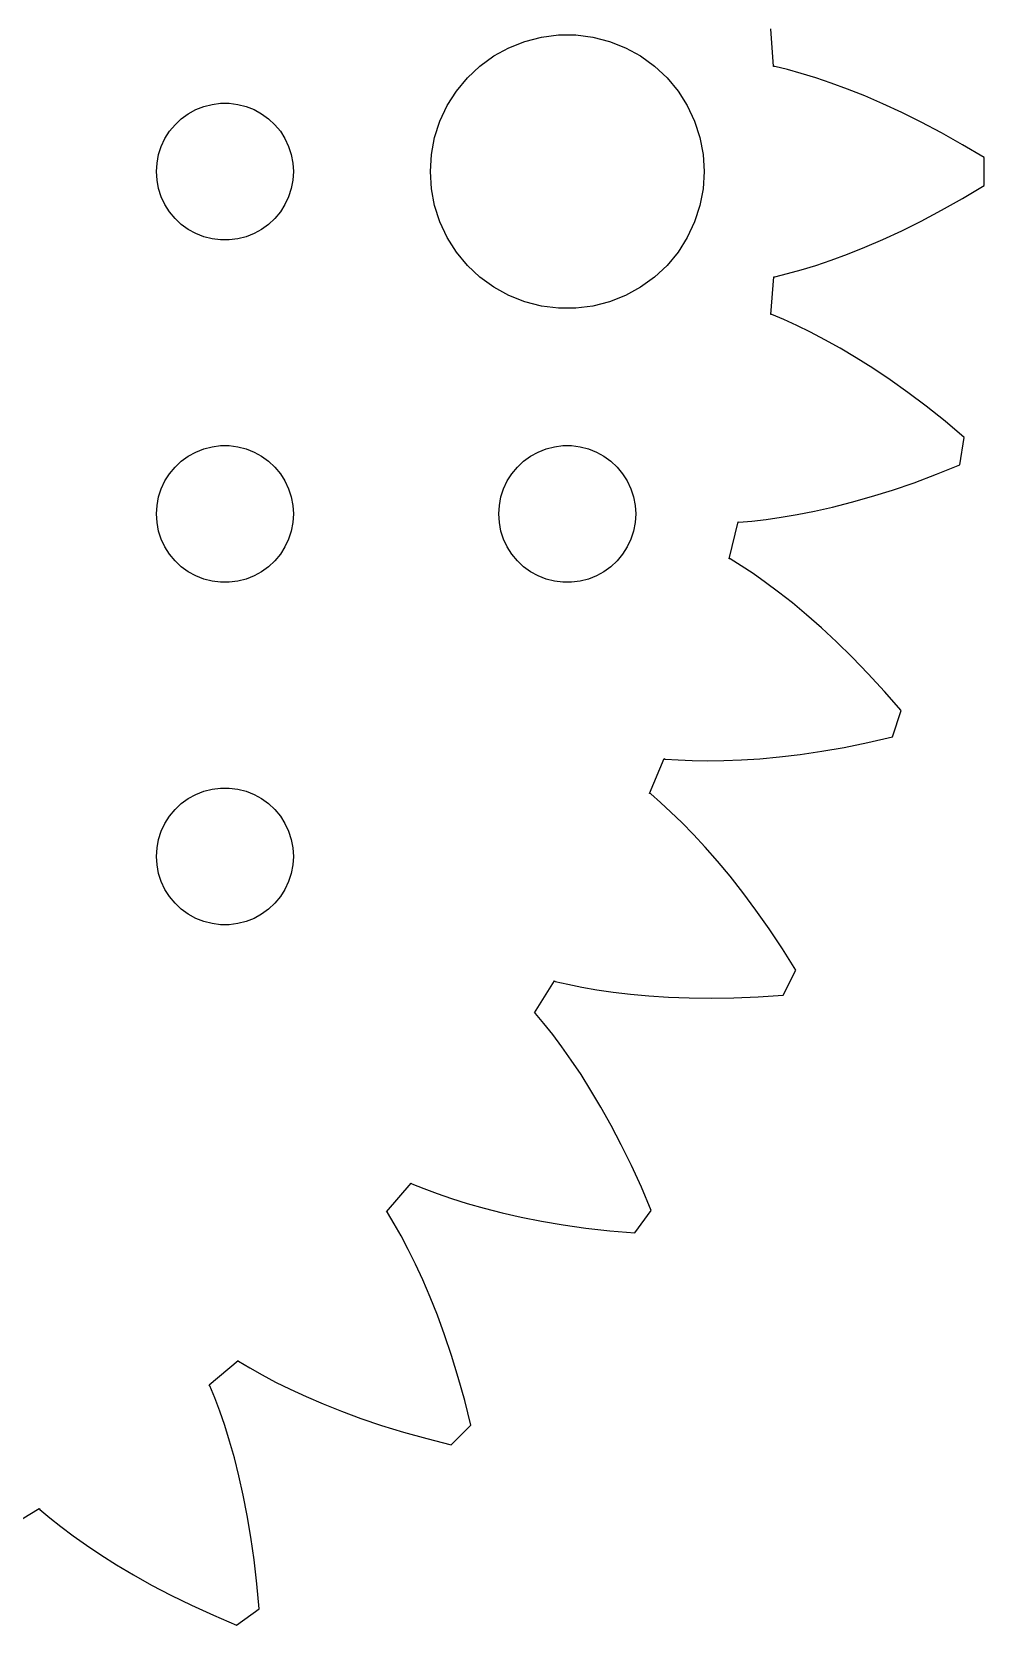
# Model space of a CAD drawing. Header units: metres. Extents: x -39.1 to 39.1, y 70.9 to 149.1.
# Drawn here: x 18.27 to 39.13, y 78.16 to 113.06 of the extents above; entities that cross this region are included whole.
import ezdxf

# ---------------------------------------------------------------- set-up
doc = ezdxf.new("R2010")
doc.units = ezdxf.units.M

msp = doc.modelspace()

# ---------------------------------------------------------------- linework, layer by layer
for p, q in [((34.5221, 112.302), (34.4627, 113.127)), ((28.7227, 112.714), (29.0729, 112.853)), ((29.0729, 112.853), (29.4379, 112.947)), ((29.4379, 112.947), (29.8116, 112.994)), ((29.8116, 112.994), (30.1884, 112.994)), ((30.1884, 112.994), (30.5621, 112.947)), ((30.5621, 112.947), (30.927, 112.853)), ((30.927, 112.853), (31.2773, 112.714)), ((28.0877, 112.312), (28.3925, 112.533)), ((28.3925, 112.533), (28.7227, 112.714)), ((31.2773, 112.714), (31.6075, 112.533)), ((31.6075, 112.533), (31.9123, 112.312)), ((27.5729, 111.763), (27.8131, 112.054)), ((27.8131, 112.054), (28.0877, 112.312)), ((31.9123, 112.312), (32.1869, 112.054)), ((32.1869, 112.054), (32.427, 111.763)), ((34.5483, 112.304), (34.5221, 112.302)), ((34.8255, 112.235), (34.5483, 112.304)), ((35.124, 112.152), (34.8255, 112.235)), ((35.4433, 112.054), (35.124, 112.152)), ((35.7828, 111.939), (35.4433, 112.054)), ((27.3711, 111.445), (27.5729, 111.763)), ((32.427, 111.763), (32.6289, 111.445)), ((36.1417, 111.807), (35.7828, 111.939)), ((36.5193, 111.657), (36.1417, 111.807)), ((21.6963, 111.266), (21.8613, 111.357)), ((21.8613, 111.357), (22.0365, 111.427)), ((22.0365, 111.427), (22.2189, 111.473)), ((22.2189, 111.473), (22.4058, 111.497)), ((22.4058, 111.497), (22.5942, 111.497)), ((22.5942, 111.497), (22.7811, 111.473)), ((22.7811, 111.473), (22.9635, 111.427)), ((22.9635, 111.427), (23.1387, 111.357)), ((23.1387, 111.357), (23.3037, 111.266)), ((27.2107, 111.104), (27.3711, 111.445)), ((32.6289, 111.445), (32.7893, 111.104)), ((36.915, 111.487), (36.5193, 111.657)), ((37.3278, 111.296), (36.915, 111.487)), ((21.2865, 110.882), (21.4065, 111.027)), ((21.4065, 111.027), (21.5439, 111.156)), ((21.5439, 111.156), (21.6963, 111.266)), ((23.3037, 111.266), (23.4561, 111.156)), ((23.4561, 111.156), (23.5934, 111.027)), ((23.5934, 111.027), (23.7135, 110.882)), ((27.0942, 110.746), (27.2107, 111.104)), ((32.7893, 111.104), (32.9057, 110.746)), ((37.757, 111.084), (37.3278, 111.296)), ((38.2017, 110.848), (37.757, 111.084)), ((21.1053, 110.552), (21.1855, 110.723)), ((21.1855, 110.723), (21.2865, 110.882)), ((23.7135, 110.882), (23.8145, 110.723)), ((23.8145, 110.723), (23.8947, 110.552)), ((27.0237, 110.376), (27.0942, 110.746)), ((32.9057, 110.746), (32.9763, 110.376)), ((38.6609, 110.589), (38.2017, 110.848)), ((21.0118, 110.188), (21.0471, 110.373)), ((21.0471, 110.373), (21.1053, 110.552)), ((23.8947, 110.552), (23.9529, 110.373)), ((23.9529, 110.373), (23.9882, 110.188)), ((27, 110), (27.0237, 110.376)), ((32.9763, 110.376), (33, 110)), ((39.1336, 110.305), (38.6609, 110.589)), ((39.1336, 109.695), (39.1336, 110.305)), ((21, 110), (21.0118, 110.188)), ((21.0118, 109.812), (21, 110)), ((23.9882, 110.188), (24, 110)), ((24, 110), (23.9882, 109.812)), ((27.0237, 109.624), (27, 110)), ((33, 110), (32.9763, 109.624)), ((21.0471, 109.627), (21.0118, 109.812)), ((21.1053, 109.448), (21.0471, 109.627)), ((23.9529, 109.627), (23.8947, 109.448)), ((23.9882, 109.812), (23.9529, 109.627)), ((27.0942, 109.254), (27.0237, 109.624)), ((32.9763, 109.624), (32.9057, 109.254)), ((38.6609, 109.411), (39.1336, 109.695)), ((21.1855, 109.277), (21.1053, 109.448)), ((21.2865, 109.118), (21.1855, 109.277)), ((23.8145, 109.277), (23.7135, 109.118)), ((23.8947, 109.448), (23.8145, 109.277)), ((27.2107, 108.896), (27.0942, 109.254)), ((32.9057, 109.254), (32.7893, 108.896)), ((38.2017, 109.152), (38.6609, 109.411)), ((21.4065, 108.973), (21.2865, 109.118)), ((21.5439, 108.844), (21.4065, 108.973)), ((23.5934, 108.973), (23.4561, 108.844)), ((23.7135, 109.118), (23.5934, 108.973)), ((27.3711, 108.555), (27.2107, 108.896)), ((32.7893, 108.896), (32.6289, 108.555)), ((37.3278, 108.704), (37.757, 108.916)), ((37.757, 108.916), (38.2017, 109.152)), ((21.6963, 108.734), (21.5439, 108.844)), ((21.8613, 108.643), (21.6963, 108.734)), ((22.0365, 108.573), (21.8613, 108.643)), ((22.2189, 108.527), (22.0365, 108.573)), ((22.9635, 108.573), (22.7811, 108.527)), ((23.1387, 108.643), (22.9635, 108.573)), ((23.3037, 108.734), (23.1387, 108.643)), ((23.4561, 108.844), (23.3037, 108.734)), ((27.5729, 108.237), (27.3711, 108.555)), ((32.6289, 108.555), (32.427, 108.237)), ((36.915, 108.513), (37.3278, 108.704)), ((22.4058, 108.503), (22.2189, 108.527)), ((22.5942, 108.503), (22.4058, 108.503)), ((22.7811, 108.527), (22.5942, 108.503)), ((27.8131, 107.946), (27.5729, 108.237)), ((32.427, 108.237), (32.1869, 107.946)), ((35.7828, 108.061), (36.1417, 108.193)), ((36.1417, 108.193), (36.5193, 108.343)), ((36.5193, 108.343), (36.915, 108.513)), ((28.0877, 107.688), (27.8131, 107.946)), ((32.1869, 107.946), (31.9123, 107.688)), ((34.8255, 107.765), (35.124, 107.848)), ((35.124, 107.848), (35.4433, 107.946)), ((35.4433, 107.946), (35.7828, 108.061)), ((28.3925, 107.467), (28.0877, 107.688)), ((31.9123, 107.688), (31.6075, 107.467)), ((34.4572, 106.873), (34.5276, 107.698)), ((34.5276, 107.698), (34.5483, 107.696)), ((34.5483, 107.696), (34.8255, 107.765)), ((28.7227, 107.286), (28.3925, 107.467)), ((29.0729, 107.147), (28.7227, 107.286)), ((29.4379, 107.053), (29.0729, 107.147)), ((30.927, 107.147), (30.5621, 107.053)), ((31.2773, 107.286), (30.927, 107.147)), ((31.6075, 107.467), (31.2773, 107.286)), ((29.8116, 107.006), (29.4379, 107.053)), ((30.1884, 107.006), (29.8116, 107.006)), ((30.5621, 107.053), (30.1884, 107.006)), ((34.4833, 106.871), (34.4572, 106.873)), ((34.7463, 106.759), (34.4833, 106.871)), ((35.0282, 106.631), (34.7463, 106.759)), ((35.3282, 106.484), (35.0282, 106.631)), ((35.6456, 106.318), (35.3282, 106.484)), ((35.9794, 106.131), (35.6456, 106.318)), ((36.3289, 105.924), (35.9794, 106.131)), ((36.6931, 105.694), (36.3289, 105.924)), ((37.071, 105.441), (36.6931, 105.694)), ((37.4617, 105.164), (37.071, 105.441)), ((37.864, 104.862), (37.4617, 105.164)), ((38.277, 104.534), (37.864, 104.862)), ((38.6994, 104.179), (38.277, 104.534)), ((38.6041, 103.577), (38.6994, 104.179)), ((21.4065, 103.527), (21.5439, 103.656)), ((21.5439, 103.656), (21.6963, 103.766)), ((21.6963, 103.766), (21.8613, 103.857)), ((21.8613, 103.857), (22.0365, 103.927)), ((22.0365, 103.927), (22.2189, 103.973)), ((22.2189, 103.973), (22.4058, 103.997)), ((22.4058, 103.997), (22.5942, 103.997)), ((22.5942, 103.997), (22.7811, 103.973)), ((22.7811, 103.973), (22.9635, 103.927)), ((22.9635, 103.927), (23.1387, 103.857)), ((23.1387, 103.857), (23.3037, 103.766)), ((23.3037, 103.766), (23.4561, 103.656)), ((23.4561, 103.656), (23.5934, 103.527)), ((28.9065, 103.527), (29.0439, 103.656)), ((29.0439, 103.656), (29.1963, 103.766)), ((29.1963, 103.766), (29.3613, 103.857)), ((29.3613, 103.857), (29.5365, 103.927)), ((29.5365, 103.927), (29.7189, 103.973)), ((29.7189, 103.973), (29.9058, 103.997)), ((29.9058, 103.997), (30.0942, 103.997)), ((30.0942, 103.997), (30.2811, 103.973)), ((30.2811, 103.973), (30.4635, 103.927)), ((30.4635, 103.927), (30.6387, 103.857)), ((30.6387, 103.857), (30.8037, 103.766)), ((30.8037, 103.766), (30.9561, 103.656)), ((30.9561, 103.656), (31.0934, 103.527)), ((21.1855, 103.223), (21.2865, 103.382)), ((21.2865, 103.382), (21.4065, 103.527)), ((23.5934, 103.527), (23.7135, 103.382)), ((23.7135, 103.382), (23.8145, 103.223)), ((28.6855, 103.223), (28.7865, 103.382)), ((28.7865, 103.382), (28.9065, 103.527)), ((31.0934, 103.527), (31.2135, 103.382)), ((31.2135, 103.382), (31.3145, 103.223)), ((37.5987, 103.186), (38.0928, 103.371)), ((38.0928, 103.371), (38.6041, 103.577)), ((21.0471, 102.873), (21.1053, 103.052)), ((21.1053, 103.052), (21.1855, 103.223)), ((23.8145, 103.223), (23.8947, 103.052)), ((23.8947, 103.052), (23.9529, 102.873)), ((28.5471, 102.873), (28.6053, 103.052)), ((28.6053, 103.052), (28.6855, 103.223)), ((31.3145, 103.223), (31.3947, 103.052)), ((31.3947, 103.052), (31.4529, 102.873)), ((36.6655, 102.88), (37.1227, 103.023)), ((37.1227, 103.023), (37.5987, 103.186)), ((21, 102.5), (21.0118, 102.688)), ((21.0118, 102.688), (21.0471, 102.873)), ((23.9529, 102.873), (23.9882, 102.688)), ((23.9882, 102.688), (24, 102.5)), ((28.5, 102.5), (28.5118, 102.688)), ((28.5118, 102.688), (28.5471, 102.873)), ((31.4529, 102.873), (31.4882, 102.688)), ((31.4882, 102.688), (31.5, 102.5)), ((35.4139, 102.561), (35.8105, 102.65)), ((35.8105, 102.65), (36.2279, 102.757)), ((36.2279, 102.757), (36.6655, 102.88)), ((21.0118, 102.312), (21, 102.5)), ((21.0471, 102.127), (21.0118, 102.312)), ((23.9882, 102.312), (23.9529, 102.127)), ((24, 102.5), (23.9882, 102.312)), ((28.5118, 102.312), (28.5, 102.5)), ((28.5471, 102.127), (28.5118, 102.312)), ((31.4882, 102.312), (31.4529, 102.127)), ((31.5, 102.5), (31.4882, 102.312)), ((33.5438, 101.521), (33.7424, 102.325)), ((33.7424, 102.325), (33.7625, 102.32)), ((33.7625, 102.32), (34.0471, 102.345)), ((34.0471, 102.345), (34.355, 102.38)), ((34.355, 102.38), (34.6857, 102.427)), ((34.6857, 102.427), (35.0388, 102.487)), ((35.0388, 102.487), (35.4139, 102.561)), ((21.1053, 101.948), (21.0471, 102.127)), ((21.1855, 101.777), (21.1053, 101.948)), ((23.8947, 101.948), (23.8145, 101.777)), ((23.9529, 102.127), (23.8947, 101.948)), ((28.6053, 101.948), (28.5471, 102.127)), ((28.6855, 101.777), (28.6053, 101.948)), ((31.3947, 101.948), (31.3145, 101.777)), ((31.4529, 102.127), (31.3947, 101.948)), ((21.2865, 101.618), (21.1855, 101.777)), ((21.4065, 101.473), (21.2865, 101.618)), ((23.7135, 101.618), (23.5934, 101.473)), ((23.8145, 101.777), (23.7135, 101.618)), ((28.7865, 101.618), (28.6855, 101.777)), ((28.9065, 101.473), (28.7865, 101.618)), ((31.2135, 101.618), (31.0934, 101.473)), ((31.3145, 101.777), (31.2135, 101.618)), ((21.5439, 101.344), (21.4065, 101.473)), ((21.6963, 101.234), (21.5439, 101.344)), ((21.8613, 101.143), (21.6963, 101.234)), ((23.3037, 101.234), (23.1387, 101.143)), ((23.4561, 101.344), (23.3037, 101.234)), ((23.5934, 101.473), (23.4561, 101.344)), ((29.0439, 101.344), (28.9065, 101.473)), ((29.1963, 101.234), (29.0439, 101.344)), ((29.3613, 101.143), (29.1963, 101.234)), ((30.8037, 101.234), (30.6387, 101.143)), ((30.9561, 101.344), (30.8037, 101.234)), ((31.0934, 101.473), (30.9561, 101.344)), ((33.5692, 101.515), (33.5438, 101.521)), ((33.8116, 101.364), (33.5692, 101.515)), ((34.0699, 101.193), (33.8116, 101.364)), ((22.0365, 101.073), (21.8613, 101.143)), ((22.2189, 101.027), (22.0365, 101.073)), ((22.4058, 101.003), (22.2189, 101.027)), ((22.5942, 101.003), (22.4058, 101.003)), ((22.7811, 101.027), (22.5942, 101.003)), ((22.9635, 101.073), (22.7811, 101.027)), ((23.1387, 101.143), (22.9635, 101.073)), ((29.5365, 101.073), (29.3613, 101.143)), ((29.7189, 101.027), (29.5365, 101.073)), ((29.9058, 101.003), (29.7189, 101.027)), ((30.0942, 101.003), (29.9058, 101.003)), ((30.2811, 101.027), (30.0942, 101.003)), ((30.4635, 101.073), (30.2811, 101.027)), ((30.6387, 101.143), (30.4635, 101.073)), ((34.3432, 101.001), (34.0699, 101.193)), ((34.6307, 100.787), (34.3432, 101.001)), ((34.9313, 100.551), (34.6307, 100.787)), ((35.244, 100.291), (34.9313, 100.551)), ((35.5677, 100.007), (35.244, 100.291)), ((35.9014, 99.6978), (35.5677, 100.007)), ((36.2439, 99.3629), (35.9014, 99.6978)), ((36.594, 99.0016), (36.2439, 99.3629)), ((36.9506, 98.6131), (36.594, 99.0016)), ((37.3124, 98.1969), (36.9506, 98.6131)), ((37.1241, 97.6172), (37.3124, 98.1969)), ((35.5742, 97.302), (36.0699, 97.3885)), ((36.0699, 97.3885), (36.5867, 97.4932)), ((36.5867, 97.4932), (37.1241, 97.6172)), ((31.8045, 96.3783), (32.1263, 97.1408)), ((32.1263, 97.1408), (32.1455, 97.1331)), ((32.1455, 97.1331), (32.4305, 97.113)), ((32.4305, 97.113), (32.74, 97.0997)), ((32.74, 97.0997), (33.074, 97.0942)), ((33.074, 97.0942), (33.4321, 97.0981)), ((33.4321, 97.0981), (33.8142, 97.1126)), ((33.8142, 97.1126), (34.2198, 97.1389)), ((34.2198, 97.1389), (34.6487, 97.1784)), ((34.6487, 97.1784), (35.1003, 97.2323)), ((35.1003, 97.2323), (35.5742, 97.302)), ((21.6963, 96.2665), (21.8613, 96.3573)), ((21.8613, 96.3573), (22.0365, 96.4266)), ((22.0365, 96.4266), (22.2189, 96.4734)), ((22.2189, 96.4734), (22.4058, 96.4971)), ((22.4058, 96.4971), (22.5942, 96.4971)), ((22.5942, 96.4971), (22.7811, 96.4734)), ((22.7811, 96.4734), (22.9635, 96.4266)), ((22.9635, 96.4266), (23.1387, 96.3573)), ((23.1387, 96.3573), (23.3037, 96.2665)), ((31.8286, 96.368), (31.8045, 96.3783)), ((32.0443, 96.1807), (31.8286, 96.368)), ((21.2865, 95.8817), (21.4065, 96.0268)), ((21.4065, 96.0268), (21.5439, 96.1558)), ((21.5439, 96.1558), (21.6963, 96.2665)), ((23.3037, 96.2665), (23.4561, 96.1558)), ((23.4561, 96.1558), (23.5934, 96.0268)), ((23.5934, 96.0268), (23.7135, 95.8817)), ((32.2726, 95.9712), (32.0443, 96.1807)), ((21.1053, 95.5522), (21.1855, 95.7226)), ((21.1855, 95.7226), (21.2865, 95.8817)), ((23.7135, 95.8817), (23.8145, 95.7226)), ((23.8145, 95.7226), (23.8947, 95.5522)), ((32.5126, 95.7389), (32.2726, 95.9712)), ((32.7631, 95.4829), (32.5126, 95.7389)), ((21.0118, 95.188), (21.0471, 95.373)), ((21.0471, 95.373), (21.1053, 95.5522)), ((23.8947, 95.5522), (23.9529, 95.373)), ((23.9529, 95.373), (23.9882, 95.188)), ((33.023, 95.2025), (32.7631, 95.4829)), ((21, 95), (21.0118, 95.188)), ((21.0118, 94.812), (21, 95)), ((23.9882, 95.188), (24, 95)), ((24, 95), (23.9882, 94.812)), ((33.2913, 94.8971), (33.023, 95.2025)), ((21.0471, 94.627), (21.0118, 94.812)), ((21.1053, 94.4478), (21.0471, 94.627)), ((23.9529, 94.627), (23.8947, 94.4478)), ((23.9882, 94.812), (23.9529, 94.627)), ((33.5666, 94.5659), (33.2913, 94.8971)), ((21.1855, 94.2774), (21.1053, 94.4478)), ((21.2865, 94.1183), (21.1855, 94.2774)), ((23.8145, 94.2774), (23.7135, 94.1183)), ((23.8947, 94.4478), (23.8145, 94.2774)), ((33.8478, 94.2084), (33.5666, 94.5659)), ((21.4065, 93.9732), (21.2865, 94.1183)), ((21.5439, 93.8442), (21.4065, 93.9732)), ((23.5934, 93.9732), (23.4561, 93.8442)), ((23.7135, 94.1183), (23.5934, 93.9732)), ((34.1337, 93.8241), (33.8478, 94.2084)), ((21.6963, 93.7335), (21.5439, 93.8442)), ((21.8613, 93.6428), (21.6963, 93.7335)), ((22.0365, 93.5734), (21.8613, 93.6428)), ((22.2189, 93.5266), (22.0365, 93.5734)), ((22.9635, 93.5734), (22.7811, 93.5266)), ((23.1387, 93.6428), (22.9635, 93.5734)), ((23.3037, 93.7335), (23.1387, 93.6428)), ((23.4561, 93.8442), (23.3037, 93.7335)), ((34.4229, 93.4124), (34.1337, 93.8241)), ((22.4058, 93.503), (22.2189, 93.5266)), ((22.5942, 93.503), (22.4058, 93.503)), ((22.7811, 93.5266), (22.5942, 93.503)), ((34.7144, 92.9729), (34.4229, 93.4124)), ((35.0066, 92.5052), (34.7144, 92.9729)), ((34.7299, 91.9622), (35.0066, 92.5052)), ((29.282, 91.5707), (29.7191, 92.2734)), ((29.7191, 92.2734), (29.7369, 92.2628)), ((29.7369, 92.2628), (30.0152, 92.1984)), ((30.0152, 92.1984), (30.3189, 92.1368)), ((30.3189, 92.1368), (30.6479, 92.0792)), ((30.6479, 92.0792), (31.0022, 92.027)), ((31.0022, 92.027), (31.3819, 91.9816)), ((31.3819, 91.9816), (31.7866, 91.9441)), ((31.7866, 91.9441), (32.2164, 91.916)), ((32.2164, 91.916), (32.6709, 91.8986)), ((32.6709, 91.8986), (33.1499, 91.8932)), ((33.1499, 91.8932), (33.653, 91.9012)), ((33.653, 91.9012), (34.1798, 91.9238)), ((34.1798, 91.9238), (34.7299, 91.9622)), ((29.3042, 91.5568), (29.282, 91.5707)), ((29.4879, 91.338), (29.3042, 91.5568)), ((29.6807, 91.0954), (29.4879, 91.338)), ((29.8814, 90.8284), (29.6807, 91.0954)), ((30.0888, 90.5364), (29.8814, 90.8284)), ((30.3016, 90.2188), (30.0888, 90.5364)), ((30.5188, 89.8751), (30.3016, 90.2188)), ((30.7389, 89.5049), (30.5188, 89.8751)), ((30.9607, 89.1079), (30.7389, 89.5049)), ((31.183, 88.6836), (30.9607, 89.1079)), ((31.4043, 88.2317), (31.183, 88.6836)), ((31.6234, 87.752), (31.4043, 88.2317)), ((26.0385, 87.2169), (26.5802, 87.8426)), ((26.5802, 87.8426), (26.5961, 87.8293)), ((26.5961, 87.8293), (26.8609, 87.7222)), ((26.8609, 87.7222), (27.1512, 87.6138)), ((27.1512, 87.6138), (27.4671, 87.5055)), ((31.8388, 87.2444), (31.6234, 87.752)), ((27.4671, 87.5055), (27.809, 87.3985)), ((27.809, 87.3985), (28.1768, 87.2942)), ((28.1768, 87.2942), (28.5707, 87.1939)), ((26.0583, 87.1996), (26.0385, 87.2169)), ((26.2055, 86.9548), (26.0583, 87.1996)), ((26.3579, 86.6851), (26.2055, 86.9548)), ((28.5707, 87.1939), (28.9908, 87.0989)), ((28.9908, 87.0989), (29.437, 87.0106)), ((29.437, 87.0106), (29.9092, 86.9304)), ((29.9092, 86.9304), (30.4073, 86.8595)), ((31.4806, 86.7513), (31.8388, 87.2444)), ((26.5144, 86.39), (26.3579, 86.6851)), ((30.4073, 86.8595), (30.9312, 86.7994)), ((30.9312, 86.7994), (31.4806, 86.7513)), ((26.6735, 86.0691), (26.5144, 86.39)), ((26.8341, 85.7221), (26.6735, 86.0691)), ((26.9948, 85.3487), (26.8341, 85.7221)), ((27.1543, 84.9487), (26.9948, 85.3487)), ((27.3113, 84.5218), (27.1543, 84.9487)), ((27.4644, 84.0679), (27.3113, 84.5218)), ((22.1539, 83.4241), (22.7867, 83.9573)), ((22.7867, 83.9573), (22.8004, 83.9417)), ((22.8004, 83.9417), (23.0452, 83.7945)), ((23.0452, 83.7945), (23.3149, 83.6421)), ((27.6123, 83.587), (27.4644, 84.0679)), ((22.1707, 83.4039), (22.1539, 83.4241)), ((23.3149, 83.6421), (23.61, 83.4856)), ((23.61, 83.4856), (23.9309, 83.3265)), ((27.7537, 83.079), (27.6123, 83.587)), ((22.2778, 83.1391), (22.1707, 83.4039)), ((22.3862, 82.8488), (22.2778, 83.1391)), ((23.9309, 83.3265), (24.2779, 83.1659)), ((24.2779, 83.1659), (24.6513, 83.0052)), ((27.8871, 82.5439), (27.7537, 83.079)), ((22.4945, 82.5329), (22.3862, 82.8488)), ((24.6513, 83.0052), (25.0513, 82.8457)), ((25.0513, 82.8457), (25.4782, 82.6887)), ((22.6015, 82.191), (22.4945, 82.5329)), ((25.4782, 82.6887), (25.9321, 82.5356)), ((25.9321, 82.5356), (26.413, 82.3877)), ((26.413, 82.3877), (26.921, 82.2463)), ((27.4561, 82.1129), (27.8871, 82.5439)), ((22.7058, 81.8232), (22.6015, 82.191)), ((26.921, 82.2463), (27.4561, 82.1129)), ((22.8061, 81.4293), (22.7058, 81.8232)), ((22.9011, 81.0092), (22.8061, 81.4293)), ((22.9894, 80.563), (22.9011, 81.0092)), ((17.7238, 80.2856), (18.4322, 80.7133)), ((18.4322, 80.7133), (18.4432, 80.6958)), ((18.4432, 80.6958), (18.662, 80.5121)), ((18.662, 80.5121), (18.9046, 80.3193)), ((18.9046, 80.3193), (19.1716, 80.1186)), ((23.0696, 80.0908), (22.9894, 80.563)), ((19.1716, 80.1186), (19.4636, 79.9112)), ((23.1405, 79.5927), (23.0696, 80.0908)), ((19.4636, 79.9112), (19.7812, 79.6984)), ((19.7812, 79.6984), (20.1249, 79.4812)), ((23.2006, 79.0688), (23.1405, 79.5927)), ((20.1249, 79.4812), (20.4951, 79.2611)), ((20.4951, 79.2611), (20.8921, 79.0393)), ((20.8921, 79.0393), (21.3164, 78.817)), ((23.2487, 78.5194), (23.2006, 79.0688)), ((21.3164, 78.817), (21.7683, 78.5957)), ((21.7683, 78.5957), (22.248, 78.3766)), ((22.248, 78.3766), (22.7556, 78.1612)), ((22.7556, 78.1612), (23.2487, 78.5194))]:
    msp.add_line(p, q)

doc.saveas('drawing.dxf')
